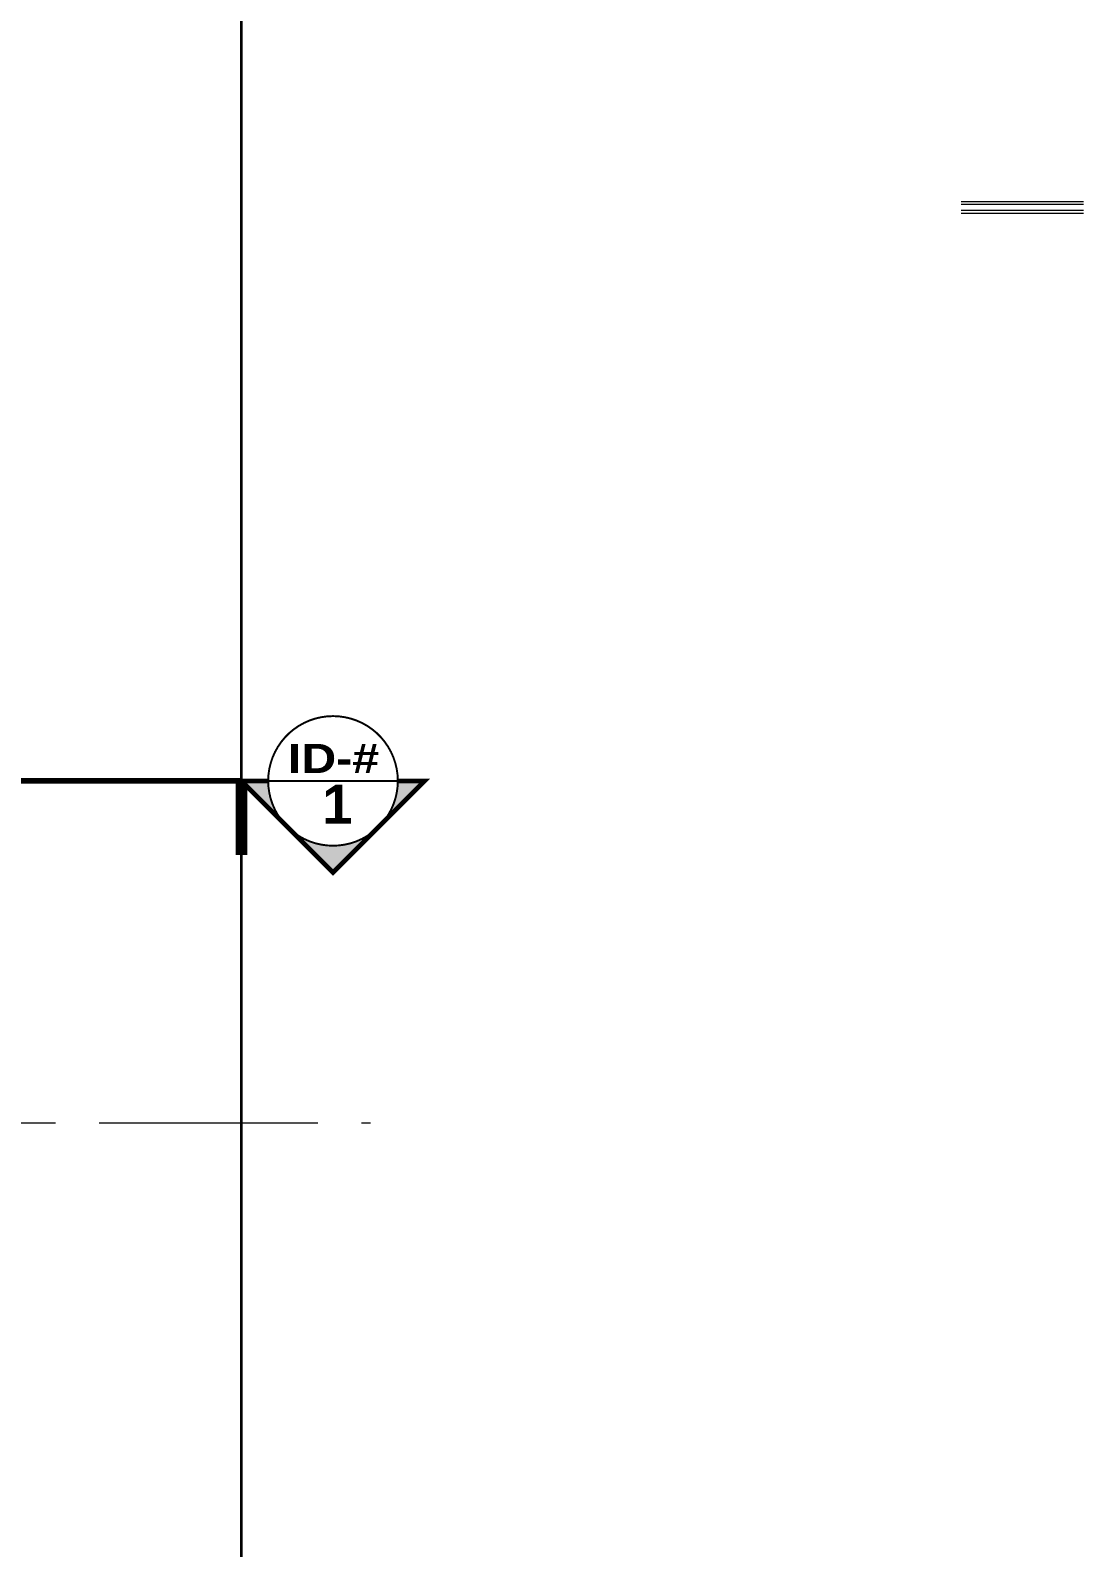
# Model space of a CAD drawing. Header units: millimetres. Extents: x -100356 to 314685, y 446 to 1273965.
# Drawn here: x 86642 to 95677, y 907207 to 920224 of the extents above; entities that cross this region are included whole.
import ezdxf
from ezdxf.enums import TextEntityAlignment as Align

# ---------------------------------------------------------------- set-up
doc = ezdxf.new("R2010")
doc.units = ezdxf.units.MM
for name, pattern in [('20180221 BF$0$Core - tb$0$HIDDEN', [0.375, 0.25, -0.125]), ('CENTER', [2, 1.25, -0.25, 0.25, -0.25]), ('DASHED', [0.75, 0.5, -0.25])]:
    doc.linetypes.add(name, pattern=pattern)
doc.layers.add('@area depoint', color=8, linetype='Continuous', lineweight=35, plot=False)
for name, color, linetype, lineweight in [('A.Concrete', 7, 'Continuous', 25), ('A1 - dp$0$FURNITURE', 8, 'Continuous', 5), ('A1 - dp$0$TUONG 2', 2, 'Continuous', 25), ('LGI', 250, 'CENTER', 9), ('luoicot', 30, 'Continuous', 13), ('TEXT', 6, 'Continuous', 20), ('TXT', 1, 'Continuous', 25)]:
    doc.layers.add(name, color=color, linetype=linetype, lineweight=lineweight)
doc.styles.add('ARIAL', font='Font - TrueType - Arial Bold.ttf')
doc.styles.add('PSDG - Title', font='seguisb_0.ttf', dxfattribs={"height": 2.5})

# ---------------------------------------------------------------- blocks, each defined once
blk = doc.blocks.new('*U44')
at = {"layer": 'A1 - dp$0$FURNITURE'}
for p, q in [((0, 100), (1050, 100)), ((0, 75), (1050, 75)), ((0, 25), (1050, 25)), ((0, 0), (1050, 0))]:
    blk.add_line(p, q, dxfattribs=at)
blk = doc.blocks.new('X-GRID')
at = {"layer": 'LGI', "ltscale": 1500}
blk.add_line((5008.8, 24500), (-57318.6, 24500), dxfattribs=at)
blk = doc.blocks.new('A$C60262ED2')
at = {"rotation": 180}
blk.add_blockref('X-GRID', (7409, 51484, 0), dxfattribs=at)
blk = doc.blocks.new('column')
at = {"layer": 'luoicot', "ltscale": 0.5}
blk.add_blockref('A$C60262ED2', (-47109, -40384, 0), dxfattribs=at)
blk = doc.blocks.new('*U431')
h = blk.add_hatch(color=256)
h.paths.add_polyline_path([(0, 7.86), (-3.93, 3.93, -0.198912), (0, 5.56, -0.198912), (3.93, 3.93)])
h.paths.add_polyline_path([(3.93, 3.93, -0.198912), (5.56, 0), (7.86, 0)])
h.paths.add_polyline_path([(-3.93, 3.93), (-7.86, 0), (-5.56, 0, -0.198912)])
at = {"color": 1}
blk.add_line((5.56, 0), (-5.56, 0), dxfattribs=at)
for points, const_width in [([(-5.56, 0), (-7.86, 0), (0, 7.86), (7.86, 0), (5.56, 0)], 0.397), ([(7.86, 6.35), (7.86, 0)], 1)]:
    blk.add_lwpolyline(points, dxfattribs=dict(const_width=const_width))
at = {"const_width": 0.167}
blk.add_lwpolyline([(-5.56, 0, -0.414214), (0, 5.56, -0.414214), (5.56, 0, -0.414214), (0, -5.56, -0.414214), (-5.56, 0, -1.041379)], format="xyb", dxfattribs=at)
at = {"linetype": 'DASHED', "ltscale": 2, "const_width": 0.1}
blk.add_lwpolyline([(5.56, 0), (7.86, 0)], dxfattribs=at)
at = {"color": 2, "style": 'PSDG - Title'}
blk.add_attdef('#', text='', height=2.38, dxfattribs=at).set_placement((0, 1.98), align=Align.MIDDLE_CENTER)
at = {"color": 2, "style": 'PSDG - Title', "width": 0.998746}
blk.add_attdef('A100', text='', height=2.38, dxfattribs=at).set_placement((-3.97, -3.18), (3.97, -3.18), align=Align.FIT)
blk = doc.blocks.new('SECTION SYMBOL')
at = {"layer": 'TXT', "linetype": '20180221 BF$0$Core - tb$0$HIDDEN', "ltscale": 300, "const_width": 50, "elevation": 0}
blk.add_lwpolyline([(19511, -10462), (-5470, -10462), (-5470, -5231), (-37733, -5231)], dxfattribs=at)
at = {"layer": 'TXT'}
ref = blk.add_blockref('*U431', (20297, -10462, 0), dxfattribs=dict(at, xscale=100, yscale=100, zscale=100, rotation=180))
ref.add_attrib('#', '1', dxfattribs={"layer": '0', "color": 2, "height": 333, "style": 'ARIAL'}).set_placement((20335, -10662, 0), align=Align.MIDDLE_CENTER)
ref.add_attrib('A100', 'ID-#', dxfattribs={"layer": '0', "color": 2, "height": 250, "style": 'ARIAL', "width": 1.186702}).set_placement((19910, -10394, 0), (20693, -10394, 0), align=Align.FIT)

msp = doc.modelspace()

# ---------------------------------------------------------------- linework, layer by layer
at = {"layer": '@area depoint', "ltscale": 0.5, "elevation": 0}
msp.add_lwpolyline([(29051.7, 877836.8), (88451.7, 877836.8), (88451.7, 961836.8), (29051.7, 961836.8)], close=True, dxfattribs=at)

# ---------------------------------------------------------------- block references
at = {"layer": 'A.Concrete'}
msp.add_blockref('column', (71940.7, 924250, 0), dxfattribs=at)
at = {"layer": 'A1 - dp$0$TUONG 2', "extrusion": (0, 0, -1), "zscale": -1}
msp.add_blockref('*U44', (-95676.6, 918653.9, 0), dxfattribs=at)
at = {"layer": 'TEXT'}
msp.add_blockref('SECTION SYMBOL', (68940.9, 924246.9, 0), dxfattribs=at)

doc.saveas('drawing.dxf')
